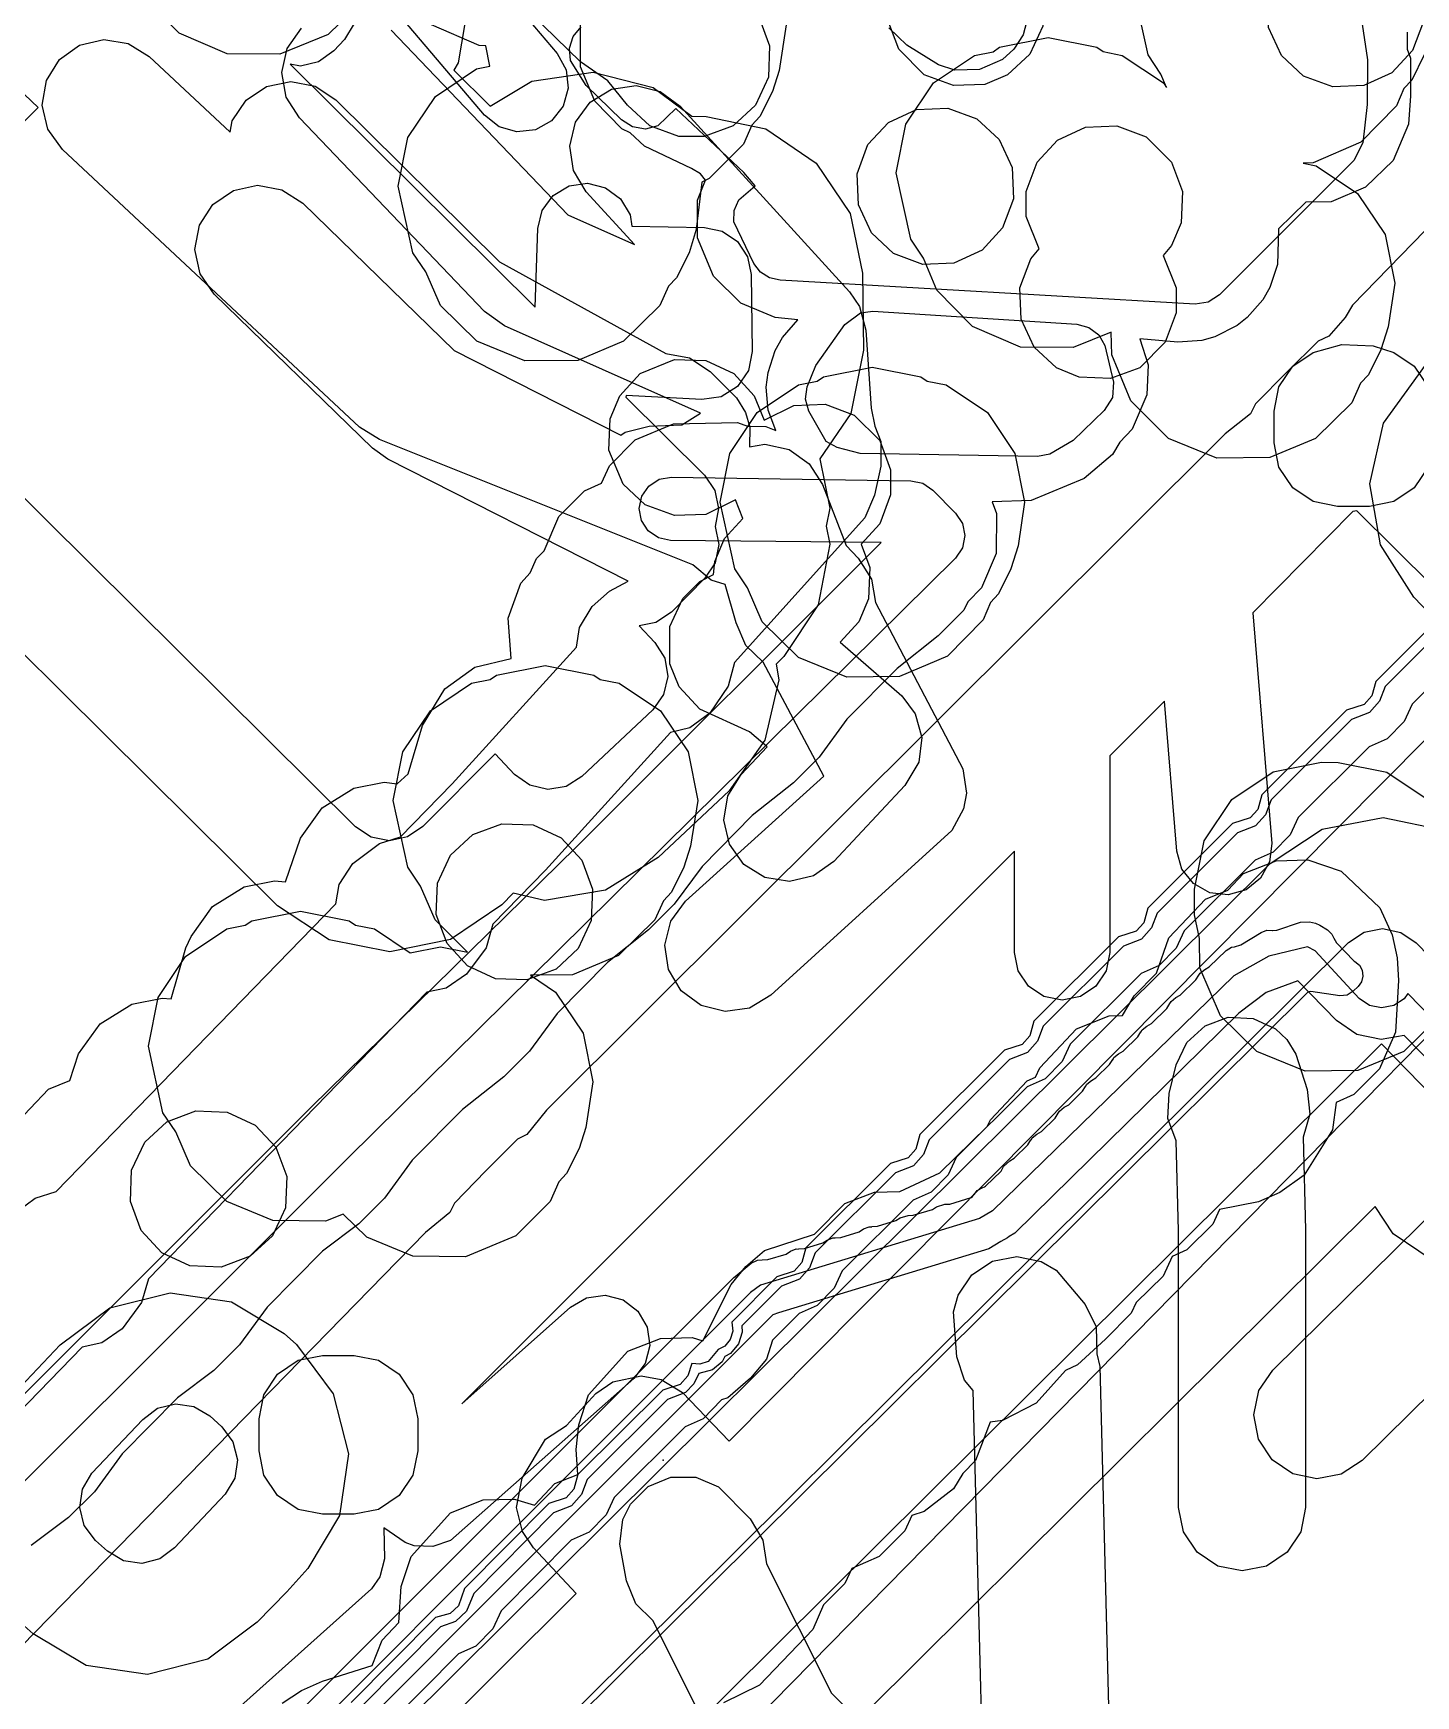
# Model space of a CAD drawing. Header units: metres. Extents: x -2677 to -840, y 169 to 1487.
# Drawn here: x -1784.3 to -1740.8, y 752 to 804.4 of the extents above; entities that cross this region are included whole.
import ezdxf

# ---------------------------------------------------------------- set-up
doc = ezdxf.new("R2010")
doc.units = ezdxf.units.M
for name, color, linetype in [('AI_GREENING_EXCLUSIONS', 1, 'Continuous'), ('AI_GREENING_LAWN', 82, 'Continuous'), ('AI_GREENING_REJECTED', 6, 'Continuous')]:
    doc.layers.add(name, color=color, linetype=linetype)

msp = doc.modelspace()

# ---------------------------------------------------------------- linework, layer by layer
at = {"layer": 'AI_GREENING_EXCLUSIONS'}
for points in [[(-1725.314, 813.772), (-1742.795, 795.799), (-1743.025, 795.405), (-1743.542, 794.821), (-1743.87, 794.661), (-1744.847, 793.693), (-1745.849, 792.691), (-1746.006, 792.374), (-1746.803, 791.74), (-1768.175, 770.436), (-1768.793, 769.672), (-1769.086, 769.528), (-1770.09, 768.527), (-1771.078, 767.515), (-1771.219, 767.221), (-1771.982, 766.591), (-1794.372, 743.668)], [(-1725.314, 813.772), (-1742.795, 795.799), (-1743.025, 795.405), (-1743.542, 794.821), (-1743.87, 794.661), (-1744.847, 793.693), (-1745.849, 792.691), (-1746.006, 792.374), (-1746.803, 791.74), (-1768.175, 770.436), (-1768.793, 769.672), (-1769.086, 769.528), (-1770.09, 768.527), (-1771.078, 767.515), (-1771.219, 767.221), (-1771.982, 766.591), (-1794.372, 743.668)], [(-1772.656, 809.402), (-1767.84, 803.719), (-1767.556, 803.207), (-1767.489, 802.626), (-1767.65, 802.063), (-1768.014, 801.605), (-1768.526, 801.321), (-1769.107, 801.254), (-1769.67, 801.415), (-1770.128, 801.779), (-1775.584, 808.217)], [(-1773.903, 805.44), (-1775.047, 804.317), (-1776.569, 803.697), (-1778.23, 803.713), (-1779.739, 804.36), (-1780.819, 805.44)], [(-1761.49, 804.879), (-1761.149, 803.962), (-1761.188, 802.976), (-1761.597, 802.094), (-1762.296, 801.447), (-1763.213, 801.106), (-1764.005, 801.106), (-1764.922, 801.447), (-1765.621, 802.094), (-1766.246, 802.862), (-1767.107, 803.458), (-1769.447, 805.753)], [(-1742.611, 805.501), (-1742.323, 803.526), (-1742.329, 802.119), (-1742.471, 800.908), (-1742.753, 800.352), (-1746.987, 796.122), (-1747.338, 795.894), (-1747.751, 795.831), (-1760.82, 796.579), (-1761.15, 796.655), (-1761.435, 796.836), (-1761.643, 797.103), (-1762.28, 798.421), (-1762.263, 798.781), (-1762.119, 799.111), (-1761.602, 799.557), (-1761.962, 799.978), (-1764.101, 801.995), (-1764.668, 801.447), (-1765.063, 801.344), (-1765.467, 801.409), (-1765.811, 801.629), (-1766.923, 802.719), (-1767.421, 803.498), (-1767.455, 803.887), (-1767.338, 804.259), (-1767.087, 804.558)], [(-1740.532, 803.677), (-1740.925, 802.887), (-1741.177, 802.617), (-1741.404, 802.073), (-1742.527, 800.929), (-1744.036, 800.282), (-1744.348, 800.266), (-1743.933, 800.184), (-1742.636, 799.316), (-1741.768, 798.019), (-1741.464, 796.488), (-1741.671, 795.117), (-1741.897, 794.392), (-1742.29, 793.602), (-1742.539, 793.335), (-1742.811, 792.722), (-1743.955, 791.599), (-1745.4, 790.995), (-1747.061, 790.979), (-1748.583, 791.599), (-1749.77, 792.786), (-1750.374, 794.231), (-1750.39, 794.946), (-1751.587, 794.462), (-1753.248, 794.478), (-1754.757, 795.125), (-1755.88, 796.269), (-1756.299, 797.271), (-1756.702, 797.873), (-1757.163, 799.969), (-1756.859, 801.5), (-1756.859, 801.5), (-1755.991, 802.797), (-1754.694, 803.665), (-1754.111, 803.78), (-1753.906, 803.918), (-1752.375, 804.222), (-1750.844, 803.918), (-1750.645, 803.784), (-1750.042, 803.665), (-1748.745, 802.797), (-1748.649, 802.655), (-1748.825, 803.075), (-1749.228, 803.677), (-1749.689, 805.773)], [(-1770.636, 805.354), (-1770.954, 803.43), (-1771.096, 803.201), (-1769.947, 802.062), (-1768.635, 802.847), (-1766.705, 803.131), (-1764.813, 802.655), (-1763.596, 801.75), (-1763.146, 801.742), (-1761.27, 801.345), (-1759.682, 800.271), (-1758.616, 798.678), (-1758.226, 796.801), (-1758.198, 794.377), (-1758.588, 792.382), (-1759.572, 790.951), (-1759.257, 789.402), (-1759.367, 788.835), (-1759.252, 788.27), (-1759.625, 786.355), (-1760.701, 784.728), (-1760.94, 784.488), (-1760.857, 783.993), (-1761.295, 782.092), (-1762.428, 780.503), (-1764.662, 778.4), (-1766.316, 777.366), (-1768.24, 777.043), (-1769.223, 777.27), (-1769.581, 776.908), (-1771.199, 775.817), (-1773.11, 775.428), (-1775.025, 775.801), (-1776.652, 776.878), (-1791.62, 791.718)], [(-1752.969, 805.064), (-1753.162, 804.308), (-1753.459, 803.857), (-1753.82, 803.532), (-1754.535, 803.218), (-1755.315, 803.202), (-1755.829, 803.367), (-1756.829, 803.987), (-1757.393, 804.527)], [(-1773.067, 804.457), (-1767.506, 798.642), (-1765.404, 797.702), (-1766.925, 799.367), (-1767.328, 800.035), (-1767.446, 800.806), (-1767.259, 801.564), (-1766.796, 802.193), (-1766.129, 802.596), (-1765.357, 802.714), (-1764.6, 802.527), (-1763.971, 802.064), (-1758.634, 796.22), (-1758.318, 795.758), (-1758.115, 795.005), (-1757.951, 792.551), (-1757.841, 791.989), (-1757.646, 791.506), (-1757.652, 790.726), (-1757.842, 789.811), (-1758.146, 789.093), (-1762.257, 784.545), (-1762.45, 783.794), (-1763.036, 782.946), (-1763.664, 782.482), (-1764.272, 782.331), (-1768.212, 778.001), (-1769.863, 776.299), (-1770.08, 775.555), (-1770.694, 774.725), (-1771.336, 774.282), (-1771.948, 774.151), (-1780.709, 765.127), (-1780.926, 764.383), (-1781.54, 763.554), (-1782.182, 763.111), (-1782.794, 762.979), (-1789.919, 755.641)], [(-1774.229, 804.663), (-1774.538, 804.166), (-1774.878, 803.803), (-1775.354, 803.462), (-1775.924, 803.329), (-1776.25, 803.383), (-1768.533, 795.732), (-1768.454, 798.212), (-1768.311, 798.78), (-1767.962, 799.25), (-1767.46, 799.55), (-1766.881, 799.635), (-1766.313, 799.492), (-1765.843, 799.143), (-1765.543, 798.641), (-1765.49, 798.28), (-1763.202, 798.243), (-1762.639, 798.124), (-1762.163, 797.801), (-1761.843, 797.323), (-1761.726, 796.76), (-1761.698, 794.336), (-1761.815, 793.738), (-1762.161, 793.236), (-1762.677, 792.912), (-1763.28, 792.821), (-1765.664, 792.952), (-1765.677, 792.9), (-1763.201, 790.445), (-1762.874, 789.96), (-1762.757, 789.386), (-1762.867, 788.82), (-1762.752, 788.255), (-1762.864, 787.681), (-1763.187, 787.193), (-1764.243, 786.127), (-1764.728, 785.8), (-1765.253, 785.693), (-1764.763, 785.172), (-1764.452, 784.676), (-1764.356, 784.099), (-1764.487, 783.528), (-1764.827, 783.052), (-1767.061, 780.949), (-1767.557, 780.638), (-1768.134, 780.542), (-1768.705, 780.673), (-1769.181, 781.013), (-1769.794, 781.664), (-1772.067, 779.372), (-1772.552, 779.045), (-1773.125, 778.928), (-1773.7, 779.04), (-1774.188, 779.363), (-1789.531, 794.575)], [(-1785.125, 767.035), (-1784.279, 767.668), (-1783.617, 767.874), (-1774.815, 776.94), (-1774.703, 777.551), (-1774.279, 778.207), (-1773.433, 778.839), (-1772.771, 779.046), (-1771.148, 780.717), (-1767.228, 785.026), (-1767.135, 785.641), (-1766.733, 786.309), (-1766.193, 786.788), (-1765.604, 787.097), (-1773.171, 790.945), (-1773.658, 791.294), (-1778.64, 796.138), (-1779.083, 796.78), (-1779.246, 797.544), (-1779.105, 798.311), (-1778.68, 798.966), (-1778.038, 799.409), (-1777.274, 799.572), (-1776.507, 799.43), (-1775.852, 799.006), (-1771.087, 794.373), (-1765.832, 791.7), (-1765.702, 791.796), (-1764.945, 791.983), (-1763.915, 792.03), (-1763.326, 792.391), (-1769.497, 795.15), (-1770.126, 795.594), (-1775.958, 801.693), (-1776.377, 802.351), (-1776.512, 803.12), (-1776.342, 803.881), (-1775.894, 804.52)], [(-1785.017, 769.879), (-1783.857, 771.101), (-1783.183, 771.374), (-1782.91, 772.21), (-1782.228, 773.161), (-1781.233, 773.778), (-1780.28, 773.967), (-1780.001, 773.949), (-1779.53, 775.556), (-1779.371, 775.906), (-1778.689, 776.857), (-1777.694, 777.474), (-1776.741, 777.663), (-1776.394, 777.629), (-1775.921, 779.011), (-1775.239, 779.962), (-1774.244, 780.579), (-1773.291, 780.768), (-1772.878, 780.719), (-1772.534, 781.03), (-1772.079, 782.555), (-1771.381, 783.713), (-1770.43, 784.395), (-1769.284, 784.661), (-1769.379, 785.937), (-1768.985, 787.039), (-1768.693, 787.361), (-1768.486, 787.821), (-1768.252, 788.055), (-1767.785, 789.137), (-1766.974, 789.948), (-1766.441, 790.186), (-1766.195, 790.739), (-1765.384, 791.549), (-1764.177, 792.054), (-1762.165, 792.099), (-1761.843, 791.986), (-1761.273, 791.972), (-1760.958, 791.849), (-1761.198, 792.488), (-1761.254, 793.217), (-1761.198, 793.676), (-1760.973, 794.364), (-1760.742, 794.775), (-1760.256, 795.331), (-1760.97, 795.404), (-1762.054, 795.858), (-1762.92, 796.706), (-1763.424, 797.913), (-1763.424, 799.1), (-1763.173, 799.736), (-1763.321, 799.935), (-1763.613, 800.1), (-1765.086, 800.799), (-1765.536, 801.223), (-1765.808, 801.351), (-1766.655, 802.217), (-1767.109, 803.3), (-1767.109, 804.624)], [(-1741.069, 804.4), (-1741.069, 803.863), (-1740.97, 803.575), (-1740.97, 802.388), (-1741.026, 801.496), (-1741.517, 800.357), (-1742.383, 799.509), (-1743.466, 799.055), (-1744.258, 799.042), (-1745.127, 798.199), (-1745.153, 797.074), (-1745.393, 796.353), (-1745.618, 795.962), (-1746.106, 795.403), (-1746.428, 795.152), (-1747.132, 794.798), (-1747.54, 794.687), (-1748.291, 794.633), (-1749.491, 794.731), (-1749.233, 793.921), (-1749.275, 792.971), (-1749.729, 791.887), (-1750.12, 791.48), (-1750.352, 791.092), (-1751.245, 790.335), (-1752.918, 789.647), (-1754.144, 789.596), (-1754.006, 789.233), (-1754.02, 787.977), (-1754.473, 786.894), (-1754.903, 786.446), (-1755.03, 786.191), (-1755.84, 785.38), (-1757.136, 784.354), (-1758.715, 782.751), (-1759.59, 781.559), (-1760.401, 780.749), (-1761.696, 779.723), (-1763.275, 778.119), (-1764.151, 776.927), (-1764.961, 776.117), (-1766.257, 775.091), (-1767.837, 773.486), (-1768.713, 772.298), (-1769.524, 771.487), (-1770.823, 770.462), (-1772.404, 768.861), (-1773.28, 767.672), (-1774.09, 766.862), (-1775.228, 765.999), (-1776.971, 764.236), (-1777.847, 763.047), (-1778.657, 762.237), (-1779.795, 761.374), (-1781.538, 759.61), (-1782.414, 758.422), (-1783.224, 757.611), (-1784.409, 756.725)], [(-1760.629, 804.626), (-1760.85, 803.185), (-1761.062, 802.53), (-1761.455, 801.74), (-1761.707, 801.47), (-1761.977, 800.862), (-1763.057, 799.782), (-1763.28, 799.672), (-1763.462, 798.174), (-1763.688, 797.449), (-1764.081, 796.659), (-1764.333, 796.389), (-1764.603, 795.781), (-1765.747, 794.658), (-1767.192, 794.054), (-1768.853, 794.038), (-1770.375, 794.658), (-1771.519, 795.781), (-1771.981, 796.847), (-1772.384, 797.449), (-1772.845, 799.545), (-1772.541, 801.076), (-1771.673, 802.373), (-1770.376, 803.241), (-1769.96, 803.323), (-1770.087, 803.961), (-1770.293, 803.977), (-1771.802, 804.624)], [(-1785.876, 800.341), (-1784.182, 802.026), (-1784.182, 802.026), (-1785.728, 803.479)], [(-1739.327, 784.998), (-1740.861, 786.603), (-1741.907, 788.249), (-1742.244, 790.171), (-1741.82, 792.075), (-1739.173, 795.733)], [(-1790.464, 755.67), (-1775.579, 770.545), (-1767.24, 778.725), (-1757.639, 788.324), (-1764.272, 788.38), (-1764.654, 788.462), (-1764.975, 788.684), (-1765.187, 789.012), (-1765.257, 789.395), (-1765.175, 789.777), (-1764.953, 790.098), (-1764.625, 790.31), (-1764.242, 790.38), (-1756.705, 790.264), (-1756.329, 790.184), (-1756.011, 789.969), (-1755.292, 789.246), (-1755.076, 788.921), (-1755.001, 788.538), (-1755.078, 788.155), (-1755.297, 787.831), (-1774.447, 768.92), (-1789.754, 753.619)], [(-1710.754, 782.975), (-1716.864, 789.172), (-1723.372, 790.175), (-1733.561, 779.777), (-1735.247, 767.14), (-1735.499, 766.402), (-1735.825, 765.98), (-1742.494, 759.406), (-1743.146, 758.977), (-1743.912, 758.83), (-1744.676, 758.987), (-1745.322, 759.426), (-1745.751, 760.078), (-1745.898, 760.844), (-1745.74, 761.608), (-1745.302, 762.254), (-1739.121, 768.348), (-1738.233, 775.01), (-1761.642, 751.184)], [(-1736.676, 783.387), (-1742.662, 789.313), (-1742.787, 789.297), (-1745.929, 786.104), (-1745.337, 778.839), (-1745.404, 778.258), (-1745.689, 777.746), (-1746.147, 777.383), (-1746.71, 777.222), (-1747.291, 777.29), (-1747.803, 777.574), (-1748.166, 778.033), (-1748.327, 778.596), (-1748.712, 783.321), (-1750.435, 781.598), (-1750.435, 775.403), (-1750.549, 774.828), (-1750.874, 774.342), (-1751.361, 774.017), (-1751.935, 773.903), (-1752.509, 774.017), (-1752.995, 774.342), (-1753.32, 774.828), (-1753.435, 775.403), (-1753.435, 778.598), (-1770.837, 761.194), (-1767.416, 764.234), (-1766.911, 764.53), (-1766.331, 764.61), (-1765.765, 764.462), (-1765.299, 764.109), (-1765.003, 763.604), (-1764.922, 763.024), (-1765.07, 762.458), (-1765.423, 761.991), (-1771.204, 756.888), (-1771.755, 756.691), (-1772.34, 756.719), (-1772.631, 756.825), (-1773.297, 757.285), (-1773.275, 756.303), (-1773.421, 755.737), (-1773.683, 755.357), (-1779.617, 750.054)], [(-1739.388, 786.607), (-1742.063, 783.946), (-1742.188, 783.485), (-1742.431, 783.216), (-1742.978, 783.037), (-1745.653, 780.377), (-1745.778, 779.915), (-1746.021, 779.647), (-1746.568, 779.468), (-1749.243, 776.807), (-1749.368, 776.345), (-1749.611, 776.077), (-1750.158, 775.898), (-1752.833, 773.238), (-1752.958, 772.776), (-1753.201, 772.507), (-1753.748, 772.328), (-1756.423, 769.668), (-1756.548, 769.206), (-1756.791, 768.938), (-1757.338, 768.759), (-1760.013, 766.099), (-1760.138, 765.637), (-1760.381, 765.368), (-1760.927, 765.189), (-1762.336, 763.76), (-1762.307, 763.479), (-1762.39, 763.218), (-1762.565, 763.009), (-1762.773, 762.901), (-1763.089, 762.518), (-1763.35, 762.435), (-1763.603, 762.457), (-1763.728, 762.067), (-1763.971, 761.799), (-1764.517, 761.62), (-1767.193, 758.959), (-1767.318, 758.498), (-1767.561, 758.229), (-1768.107, 758.05), (-1770.763, 755.376), (-1770.942, 754.828), (-1771.21, 754.586), (-1771.67, 754.46), (-1774.326, 751.78)], [(-1739.231, 786.313), (-1741.769, 783.789), (-1741.94, 783.317), (-1742.263, 782.967), (-1742.821, 782.743), (-1745.359, 780.219), (-1745.53, 779.747), (-1745.853, 779.398), (-1746.411, 779.174), (-1748.949, 776.649), (-1749.12, 776.178), (-1749.443, 775.828), (-1750.001, 775.604), (-1752.539, 773.08), (-1752.71, 772.608), (-1753.033, 772.259), (-1753.591, 772.034), (-1756.129, 769.51), (-1756.3, 769.039), (-1756.623, 768.689), (-1757.181, 768.465), (-1759.719, 765.941), (-1759.89, 765.469), (-1760.213, 765.119), (-1760.771, 764.895), (-1762.026, 763.644), (-1762.009, 763.446), (-1762.127, 763.074), (-1762.378, 762.775), (-1762.555, 762.683), (-1762.646, 762.507), (-1762.944, 762.255), (-1763.378, 762.142), (-1763.533, 761.82), (-1763.803, 761.55), (-1764.361, 761.326), (-1766.899, 758.801), (-1767.07, 758.33), (-1767.393, 757.98), (-1767.951, 757.756), (-1770.469, 755.22), (-1770.693, 754.661), (-1771.042, 754.337), (-1771.512, 754.166), (-1774.032, 751.624)], [(-1738.674, 785.453), (-1740.915, 783.225), (-1741.164, 782.678), (-1741.704, 782.138), (-1742.264, 781.884), (-1744.505, 779.656), (-1744.754, 779.109), (-1745.294, 778.569), (-1745.854, 778.314), (-1748.095, 776.086), (-1748.344, 775.539), (-1748.884, 774.999), (-1749.444, 774.745), (-1751.685, 772.516), (-1751.934, 771.97), (-1752.474, 771.429), (-1753.034, 771.175), (-1755.275, 768.947), (-1755.524, 768.4), (-1756.064, 767.86), (-1756.624, 767.605), (-1758.865, 765.377), (-1759.114, 764.831), (-1759.654, 764.29), (-1760.214, 764.036), (-1761.06, 763.195), (-1761.25, 762.592), (-1761.752, 761.995), (-1762.462, 761.38), (-1762.668, 761.314), (-1763.244, 760.721), (-1763.804, 760.466), (-1766.045, 758.238), (-1766.294, 757.691), (-1766.834, 757.151), (-1767.394, 756.897), (-1769.607, 754.665), (-1769.864, 754.101), (-1770.404, 753.561), (-1770.947, 753.314), (-1773.171, 751.069)], [(-1789.812, 732.746), (-1767.246, 755.214), (-1768.586, 756.655), (-1768.933, 757.17), (-1769.119, 757.928), (-1768.94, 758.849), (-1768.206, 760.076), (-1767.55, 760.511), (-1766.624, 761.517), (-1766.089, 761.884), (-1765.197, 762.072), (-1764.56, 761.952), (-1763.892, 761.548), (-1762.423, 760.018), (-1737.721, 784.907)], [(-1795.157, 728.767), (-1745.387, 778.207), (-1743.751, 779.29), (-1741.824, 779.659), (-1739.903, 779.259), (-1738.284, 778.15), (-1734.085, 773.844), (-1733.025, 772.218), (-1732.665, 770.31), (-1733.058, 768.409), (-1734.146, 766.801), (-1734.437, 766.513), (-1736.064, 765.436), (-1737.98, 765.065), (-1739.891, 765.454), (-1741.508, 766.546), (-1742.075, 767.402), (-1785.256, 724.507)], [(-1776.505, 751.761), (-1775.889, 752.163), (-1775.233, 752.456), (-1773.661, 752.949), (-1773.348, 753.75), (-1772.824, 754.302), (-1772.753, 755.435), (-1772.442, 756.382), (-1771.204, 757.755), (-1770.174, 758.162), (-1769.18, 758.189), (-1768.557, 757.992), (-1767.909, 758.675), (-1767.189, 758.965), (-1767.241, 759.749), (-1767.161, 760.524), (-1766.85, 761.471), (-1765.612, 762.844), (-1764.582, 763.251), (-1763.588, 763.278), (-1763.251, 763.171), (-1762.364, 764.947), (-1761.901, 765.519), (-1761.314, 766.017), (-1759.74, 766.536), (-1758.776, 767.504), (-1757.845, 767.854), (-1757.048, 767.875), (-1755.787, 768.465), (-1754.299, 769.921), (-1754.197, 770.139), (-1753.037, 771.361), (-1752.773, 771.48), (-1752.642, 771.777), (-1751.482, 772.999), (-1750.452, 773.406), (-1750.036, 773.417), (-1749.664, 774.043), (-1748.968, 774.759), (-1748.578, 775.868), (-1747.418, 777.09), (-1746.717, 777.373), (-1746.227, 777.89), (-1745.197, 778.297), (-1744.203, 778.324), (-1743.153, 777.972), (-1741.929, 776.813), (-1741.543, 775.957), (-1741.388, 775.238), (-1741.349, 774.521), (-1741.443, 772.895), (-1741.941, 771.744), (-1742.751, 770.934), (-1743.307, 770.685), (-1743.42, 769.817), (-1744.316, 768.389), (-1745.079, 767.843), (-1745.754, 767.55), (-1746.987, 767.313), (-1747.196, 766.853), (-1748.006, 766.043), (-1748.477, 765.829), (-1748.751, 765.215), (-1749.604, 764.376), (-1749.761, 764.041), (-1750.571, 763.231), (-1751.449, 762.417), (-1751.835, 762.239), (-1752.759, 761.212), (-1753.812, 760.664), (-1754.201, 760.615), (-1754.671, 759.408), (-1755.066, 758.992), (-1755.357, 758.516), (-1756.285, 757.797), (-1756.672, 757.675), (-1756.891, 757.193), (-1757.701, 756.383), (-1758.561, 756.006), (-1758.779, 755.526), (-1759.449, 754.857), (-1759.79, 754.081), (-1761.465, 752.332), (-1762.602, 751.768)], [(-1792.691, 726.283), (-1742.921, 775.724), (-1742.43, 776.049), (-1741.852, 776.16), (-1741.275, 776.039), (-1740.79, 775.707), (-1736.591, 771.401), (-1736.273, 770.913), (-1736.165, 770.341), (-1736.283, 769.77), (-1736.609, 769.288), (-1737.389, 768.676), (-1737.963, 768.565), (-1738.537, 768.682), (-1739.022, 769.009), (-1739.345, 769.497), (-1739.449, 770.035), (-1741.881, 772.528), (-1789.514, 725.211)], [(-1738.22, 771.208), (-1741.05, 774.113), (-1741.166, 773.944), (-1741.493, 773.731), (-1741.876, 773.66), (-1742.258, 773.741), (-1742.58, 773.961), (-1743.971, 775.459), (-1744.211, 775.584), (-1745.427, 775.286), (-1746.531, 774.673), (-1754.128, 767.273), (-1754.537, 767.03), (-1761.438, 764.929), (-1761.753, 764.701), (-1761.754, 764.7), (-1782.908, 743.533)], [(-1739.511, 771.1), (-1741.162, 772.795), (-1741.889, 772.66), (-1742.652, 772.822), (-1743.296, 773.263), (-1744.516, 774.515), (-1745.511, 774.141), (-1746.369, 773.493), (-1753.427, 766.56), (-1753.602, 766.456), (-1753.653, 766.413), (-1753.868, 766.298), (-1754.246, 766.074), (-1760.87, 764.056), (-1761.047, 763.993), (-1761.047, 763.993), (-1782.203, 742.823)], [(-1762.634, 749.985), (-1764.827, 754.36), (-1765.358, 754.893), (-1765.655, 755.615), (-1765.867, 756.773), (-1765.77, 757.547), (-1765.532, 758.032), (-1764.979, 758.583), (-1764.979, 758.583), (-1764.257, 758.88), (-1763.477, 758.878), (-1762.757, 758.577), (-1761.762, 757.567), (-1761.362, 756.897), (-1761.252, 756.153), (-1759.205, 752.071), (-1755.685, 748.581)]]:
    msp.add_lwpolyline(points, dxfattribs=at)
for points in [[(-1752.985, 808.934), (-1752.338, 808.235), (-1751.997, 807.318), (-1752.036, 806.332), (-1752.338, 805.609), (-1752.506, 805.39), (-1752.545, 804.581), (-1752.954, 803.699), (-1753.653, 803.052), (-1754.376, 802.75), (-1755.362, 802.711), (-1756.279, 803.052), (-1757.085, 803.858), (-1757.426, 804.775), (-1757.426, 805.567), (-1757.085, 806.484), (-1756.917, 806.703), (-1756.878, 807.512), (-1756.469, 808.394), (-1755.77, 809.041), (-1754.853, 809.382), (-1753.867, 809.343), (-1752.985, 808.934)], [(-1740.562, 804.735), (-1740.903, 803.818), (-1741.55, 803.119), (-1742.432, 802.71), (-1743.418, 802.671), (-1744.335, 803.012), (-1745.034, 803.659), (-1745.443, 804.541), (-1745.482, 805.527), (-1745.141, 806.444), (-1744.494, 807.143), (-1743.612, 807.552), (-1742.626, 807.591), (-1741.709, 807.25), (-1741.01, 806.603), (-1740.601, 805.721), (-1740.562, 804.735)], [(-1782.881, 803.986), (-1782.121, 804.164), (-1781.351, 804.037), (-1780.688, 803.626), (-1778.139, 801.243), (-1778.07, 801.6), (-1777.639, 802.251), (-1776.992, 802.687), (-1776.227, 802.843), (-1775.461, 802.694), (-1774.811, 802.263), (-1769.66, 797.156), (-1764.415, 794.274), (-1763.676, 794.136), (-1763.022, 793.711), (-1762.19, 792.878), (-1761.913, 792.414), (-1761.777, 791.948), (-1761.787, 791.331), (-1761.3, 791.416), (-1760.539, 791.247), (-1759.899, 790.8), (-1759.48, 790.142), (-1758.734, 788.223), (-1758.362, 787.83), (-1757.946, 787.169), (-1757.819, 786.428), (-1755.067, 781.195), (-1754.953, 780.423), (-1755.039, 779.935), (-1755.409, 779.248), (-1761.112, 774.057), (-1761.782, 773.656), (-1762.554, 773.542), (-1763.31, 773.732), (-1763.937, 774.197), (-1764.338, 774.867), (-1764.452, 775.639), (-1764.262, 776.395), (-1763.797, 777.022), (-1759.447, 780.96), (-1761.353, 784.554), (-1761.895, 785.075), (-1762.208, 785.79), (-1762.548, 786.994), (-1762.989, 787.133), (-1763.565, 787.616), (-1773.439, 791.56), (-1774.064, 791.956), (-1783.42, 800.704), (-1783.875, 801.338), (-1784.053, 802.098), (-1783.927, 802.868), (-1783.515, 803.531), (-1782.881, 803.986)], [(-1753.473, 799.145), (-1753.814, 798.228), (-1754.461, 797.529), (-1755.343, 797.12), (-1756.329, 797.081), (-1757.246, 797.422), (-1757.945, 798.069), (-1758.354, 798.951), (-1758.393, 799.937), (-1758.052, 800.854), (-1757.405, 801.553), (-1756.523, 801.962), (-1755.537, 802.001), (-1754.62, 801.66), (-1753.921, 801.013), (-1753.512, 800.131), (-1753.473, 799.145)], [(-1750.213, 801.444), (-1749.296, 801.103), (-1748.49, 800.297), (-1748.149, 799.38), (-1748.188, 798.394), (-1748.49, 797.671), (-1748.754, 797.356), (-1748.347, 796.341), (-1748.347, 795.549), (-1748.688, 794.632), (-1749.494, 793.826), (-1750.411, 793.485), (-1751.397, 793.524), (-1752.12, 793.826), (-1752.819, 794.473), (-1753.228, 795.355), (-1753.267, 796.341), (-1752.926, 797.258), (-1752.662, 797.573), (-1753.069, 798.588), (-1753.069, 799.38), (-1752.728, 800.297), (-1752.081, 800.996), (-1751.199, 801.405), (-1750.213, 801.444)], [(-1757.902, 795.608), (-1751.472, 795.198), (-1751.095, 795.097), (-1750.785, 794.86), (-1750.589, 794.523), (-1750.317, 793.374), (-1750.351, 792.889), (-1750.609, 792.478), (-1751.594, 791.532), (-1752.329, 791.103), (-1752.713, 791.033), (-1758.298, 791.127), (-1759.027, 791.309), (-1759.364, 791.504), (-1759.918, 792.458), (-1760.019, 792.834), (-1759.968, 793.221), (-1759.693, 793.896), (-1758.784, 795.183), (-1758.289, 795.556), (-1757.902, 795.608)], [(-1741.497, 789.611), (-1742.262, 789.459), (-1743.262, 789.459), (-1744.027, 789.611), (-1744.676, 790.045), (-1745.11, 790.694), (-1745.262, 791.459), (-1745.262, 792.459), (-1745.11, 793.224), (-1744.676, 793.873), (-1744.027, 794.307), (-1743.133, 794.555), (-1742.147, 794.516), (-1741.497, 794.307), (-1740.848, 793.873), (-1740.414, 793.224), (-1740.262, 792.459), (-1740.262, 791.459), (-1740.414, 790.694), (-1740.848, 790.045), (-1741.497, 789.611)], [(-1760.39, 792.638), (-1759.404, 792.677), (-1758.487, 792.336), (-1757.681, 791.53), (-1757.34, 790.613), (-1757.34, 789.821), (-1757.681, 788.904), (-1758.264, 788.27), (-1757.996, 787.528), (-1758.035, 786.542), (-1758.337, 785.819), (-1758.927, 785.177), (-1756.981, 783.491), (-1756.561, 782.928), (-1756.354, 782.175), (-1756.451, 781.401), (-1756.89, 780.664), (-1759.131, 778.272), (-1759.765, 777.818), (-1760.525, 777.641), (-1761.295, 777.768), (-1761.958, 778.181), (-1762.412, 778.815), (-1762.589, 779.575), (-1762.462, 780.345), (-1762.049, 781.008), (-1761.231, 781.881), (-1761.78, 782.355), (-1763.347, 783.071), (-1763.994, 783.77), (-1764.296, 784.493), (-1764.296, 785.673), (-1763.887, 786.555), (-1763.347, 787.095), (-1762.916, 787.315), (-1762.877, 787.722), (-1762.575, 788.445), (-1761.992, 789.079), (-1762.229, 789.666), (-1763.161, 789.206), (-1764.147, 789.167), (-1765.064, 789.508), (-1765.763, 790.155), (-1766.211, 791.231), (-1766.172, 792.217), (-1765.87, 792.94), (-1765.223, 793.639), (-1764.147, 794.087), (-1763.161, 794.048), (-1762.279, 793.639), (-1761.632, 792.94), (-1761.322, 792.178), (-1760.39, 792.638)], [(-1757.921, 793.841), (-1756.39, 793.537), (-1756.191, 793.403), (-1755.588, 793.284), (-1754.291, 792.416), (-1753.423, 791.119), (-1753.119, 789.588), (-1753.326, 788.217), (-1753.552, 787.492), (-1753.945, 786.702), (-1754.197, 786.432), (-1754.424, 785.888), (-1755.547, 784.744), (-1757.056, 784.097), (-1758.717, 784.081), (-1760.239, 784.701), (-1761.383, 785.824), (-1761.845, 786.89), (-1762.248, 787.492), (-1762.709, 789.588), (-1762.405, 791.119), (-1761.537, 792.416), (-1760.24, 793.284), (-1759.657, 793.399), (-1759.452, 793.537), (-1757.921, 793.841)], [(-1778.245, 776.15), (-1777.662, 776.265), (-1777.457, 776.403), (-1775.926, 776.707), (-1774.395, 776.403), (-1774.196, 776.269), (-1773.593, 776.15), (-1772.465, 775.396), (-1771.518, 775.584), (-1770.662, 775.414), (-1771.679, 776.43), (-1772.141, 777.496), (-1772.544, 778.098), (-1773.005, 780.194), (-1772.701, 781.725), (-1771.833, 783.022), (-1770.536, 783.89), (-1769.953, 784.005), (-1769.748, 784.143), (-1768.217, 784.447), (-1766.686, 784.143), (-1766.487, 784.009), (-1765.884, 783.89), (-1764.587, 783.022), (-1763.719, 781.725), (-1763.415, 780.194), (-1763.636, 778.753), (-1763.848, 778.098), (-1764.241, 777.308), (-1764.493, 777.038), (-1764.763, 776.43), (-1765.907, 775.307), (-1767.352, 774.703), (-1768.677, 774.687), (-1767.888, 774.159), (-1767.02, 772.862), (-1766.716, 771.331), (-1766.937, 769.89), (-1767.149, 769.235), (-1767.542, 768.445), (-1767.791, 768.178), (-1768.063, 767.565), (-1769.143, 766.485), (-1770.729, 765.822), (-1772.39, 765.838), (-1773.835, 766.442), (-1774.578, 767.165), (-1775.138, 766.947), (-1776.799, 766.963), (-1778.244, 767.567), (-1779.388, 768.69), (-1779.85, 769.756), (-1780.253, 770.358), (-1780.714, 772.454), (-1780.41, 773.985), (-1779.542, 775.282), (-1778.245, 776.15)], [(-1743.243, 781.391), (-1741.712, 781.087), (-1740.415, 780.219), (-1739.547, 778.922), (-1739.243, 777.391), (-1739.243, 776.585), (-1739.374, 775.926), (-1739.374, 775.001), (-1740.037, 773.415), (-1741.181, 772.292), (-1742.626, 771.688), (-1744.287, 771.672), (-1745.809, 772.292), (-1746.953, 773.415), (-1747.6, 774.924), (-1747.616, 775.844), (-1747.765, 776.594), (-1747.765, 777.396), (-1747.461, 778.927), (-1746.593, 780.224), (-1745.296, 781.092), (-1743.765, 781.396), (-1743.243, 781.391)], [(-1766.766, 776.411), (-1767.175, 775.529), (-1767.874, 774.882), (-1768.791, 774.541), (-1769.777, 774.58), (-1770.659, 774.989), (-1771.306, 775.688), (-1771.647, 776.605), (-1771.608, 777.591), (-1771.199, 778.473), (-1770.5, 779.12), (-1769.583, 779.461), (-1768.597, 779.422), (-1767.715, 779.013), (-1767.068, 778.314), (-1766.727, 777.397), (-1766.766, 776.411)], [(-1744.865, 772.664), (-1744.579, 772.205), (-1744.218, 771.085), (-1744.137, 770.309), (-1744.352, 769.588), (-1744.269, 766.665), (-1744.269, 757.927), (-1744.421, 757.162), (-1744.854, 756.513), (-1745.503, 756.08), (-1746.269, 755.927), (-1747.034, 756.08), (-1747.683, 756.513), (-1748.116, 757.162), (-1748.269, 757.927), (-1748.269, 766.636), (-1748.35, 769.473), (-1748.606, 770.18), (-1748.57, 770.96), (-1748.346, 771.867), (-1748.015, 772.573), (-1747.438, 773.099), (-1746.704, 773.364), (-1745.925, 773.329), (-1745.218, 772.997), (-1744.865, 772.664)], [(-1776.397, 767.367), (-1776.807, 766.485), (-1777.506, 765.838), (-1778.423, 765.497), (-1779.409, 765.536), (-1780.29, 765.945), (-1780.938, 766.644), (-1781.279, 767.561), (-1781.24, 768.547), (-1780.83, 769.429), (-1780.131, 770.076), (-1779.214, 770.417), (-1778.228, 770.378), (-1777.347, 769.969), (-1776.7, 769.27), (-1776.358, 768.353), (-1776.397, 767.367)], [(-1752.595, 765.674), (-1752.13, 765.399), (-1751.217, 764.314), (-1750.87, 763.616), (-1750.842, 762.762), (-1750.753, 762.363), (-1750.243, 742.581), (-1750.376, 741.812), (-1750.792, 741.153), (-1751.43, 740.703), (-1752.191, 740.531), (-1752.96, 740.663), (-1753.62, 741.08), (-1754.07, 741.717), (-1754.242, 742.478), (-1754.735, 761.606), (-1755.01, 761.93), (-1755.25, 762.672), (-1755.355, 764.086), (-1755.214, 764.608), (-1754.777, 765.254), (-1754.126, 765.683), (-1753.359, 765.831), (-1752.595, 765.674)], [(-1774.411, 759.611), (-1774.695, 757.673), (-1775.691, 756.004), (-1776.353, 755.27), (-1777.287, 754.31), (-1778.845, 753.147), (-1780.742, 752.666), (-1782.673, 752.947), (-1784.344, 753.942), (-1784.722, 754.282), (-1785.89, 755.844), (-1786.371, 757.735), (-1786.092, 759.666), (-1785.095, 761.343), (-1783.489, 763.048), (-1781.929, 764.209), (-1780.031, 764.688), (-1778.101, 764.403), (-1776.432, 763.407), (-1776.05, 763.061), (-1774.889, 761.502), (-1774.411, 759.611)], [(-1772.815, 758.298), (-1773.464, 757.864), (-1774.229, 757.712), (-1775.229, 757.712), (-1775.994, 757.864), (-1776.643, 758.298), (-1777.077, 758.947), (-1777.229, 759.712), (-1777.229, 760.712), (-1777.077, 761.477), (-1776.643, 762.126), (-1775.994, 762.56), (-1775.229, 762.712), (-1774.229, 762.712), (-1773.464, 762.56), (-1772.815, 762.126), (-1772.381, 761.477), (-1772.229, 760.712), (-1772.229, 759.712), (-1772.381, 758.947), (-1772.815, 758.298)], [(-1777.906, 759.43), (-1777.99, 758.851), (-1778.29, 758.348), (-1779.886, 756.654), (-1780.355, 756.305), (-1780.923, 756.161), (-1781.502, 756.245), (-1782.003, 756.544), (-1782.383, 756.885), (-1782.732, 757.354), (-1782.876, 757.922), (-1782.792, 758.501), (-1782.493, 759.002), (-1780.893, 760.7), (-1780.426, 761.048), (-1779.856, 761.192), (-1779.279, 761.108), (-1778.776, 760.808), (-1778.398, 760.465), (-1778.049, 759.996), (-1777.906, 759.43)]]:
    msp.add_lwpolyline(points, close=True, dxfattribs=at)
at = {"layer": 'AI_GREENING_LAWN'}
msp.add_lwpolyline([(-1790.177, 737.258), (-1762.275, 765.169), (-1762.238, 765.203), (-1761.726, 765.62), (-1761.53, 765.718), (-1761.388, 765.721), (-1761.388, 765.722), (-1761.205, 765.732), (-1760.629, 765.908), (-1760.49, 765.997), (-1760.313, 766.067), (-1760.236, 766.066), (-1760.237, 766.073), (-1760.054, 766.082), (-1759.478, 766.259), (-1759.339, 766.348), (-1759.162, 766.417), (-1759.085, 766.417), (-1759.085, 766.423), (-1758.903, 766.433), (-1758.327, 766.609), (-1758.188, 766.698), (-1758.011, 766.768), (-1757.934, 766.768), (-1757.934, 766.774), (-1757.752, 766.783), (-1757.176, 766.96), (-1757.041, 767.046), (-1756.784, 767.124), (-1756.624, 767.128), (-1756.025, 767.31), (-1755.889, 767.397), (-1755.636, 767.475), (-1755.471, 767.48), (-1754.805, 767.693), (-1754.764, 767.716), (-1754.704, 767.794), (-1754.702, 767.793), (-1754.616, 767.906), (-1754.44, 768.004), (-1754.381, 768.022), (-1754.351, 768.044), (-1753.86, 768.52), (-1753.779, 768.661), (-1753.588, 768.847), (-1753.448, 768.925), (-1753.017, 769.346), (-1752.922, 769.502), (-1752.916, 769.499), (-1752.88, 769.566), (-1752.734, 769.688), (-1752.589, 769.768), (-1752.159, 770.189), (-1752.063, 770.345), (-1752.058, 770.342), (-1752.021, 770.409), (-1751.876, 770.531), (-1751.731, 770.611), (-1751.3, 771.033), (-1751.205, 771.188), (-1751.199, 771.185), (-1751.163, 771.253), (-1751.017, 771.374), (-1750.872, 771.454), (-1750.442, 771.876), (-1750.346, 772.032), (-1750.341, 772.028), (-1750.305, 772.096), (-1750.159, 772.218), (-1750.014, 772.298), (-1749.556, 772.746), (-1749.461, 772.902), (-1749.455, 772.898), (-1749.419, 772.966), (-1749.273, 773.088), (-1749.128, 773.167), (-1748.643, 773.642), (-1748.548, 773.798), (-1748.543, 773.795), (-1748.506, 773.862), (-1748.36, 773.984), (-1748.216, 774.064), (-1747.73, 774.54), (-1747.635, 774.692), (-1747.629, 774.688), (-1747.593, 774.753), (-1747.443, 774.874), (-1747.303, 774.949), (-1746.769, 775.466), (-1746.606, 775.572), (-1746.514, 775.589), (-1746.514, 775.589), (-1746.315, 775.644), (-1745.668, 776.038), (-1745.495, 776.104), (-1745.31, 776.102), (-1745.304, 776.101), (-1745.176, 776.109), (-1744.435, 776.363), (-1744.148, 776.374), (-1743.963, 776.326), (-1743.823, 776.266), (-1743.584, 776.116), (-1743.442, 775.983), (-1743.386, 775.86), (-1743.302, 775.707), (-1742.755, 775.146), (-1742.716, 775.123), (-1742.578, 775.004), (-1742.491, 774.844), (-1742.468, 774.663), (-1742.511, 774.486), (-1742.615, 774.336), (-1742.768, 774.184), (-1742.964, 774.064), (-1743.192, 774.043), (-1744.107, 774.175), (-1744.16, 774.17), (-1744.206, 774.142), (-1913.51, 606.046)], dxfattribs=at)
at = {"layer": 'AI_GREENING_REJECTED'}
msp.add_point((-1764.5, 759.41), dxfattribs=at)

doc.saveas('drawing.dxf')
